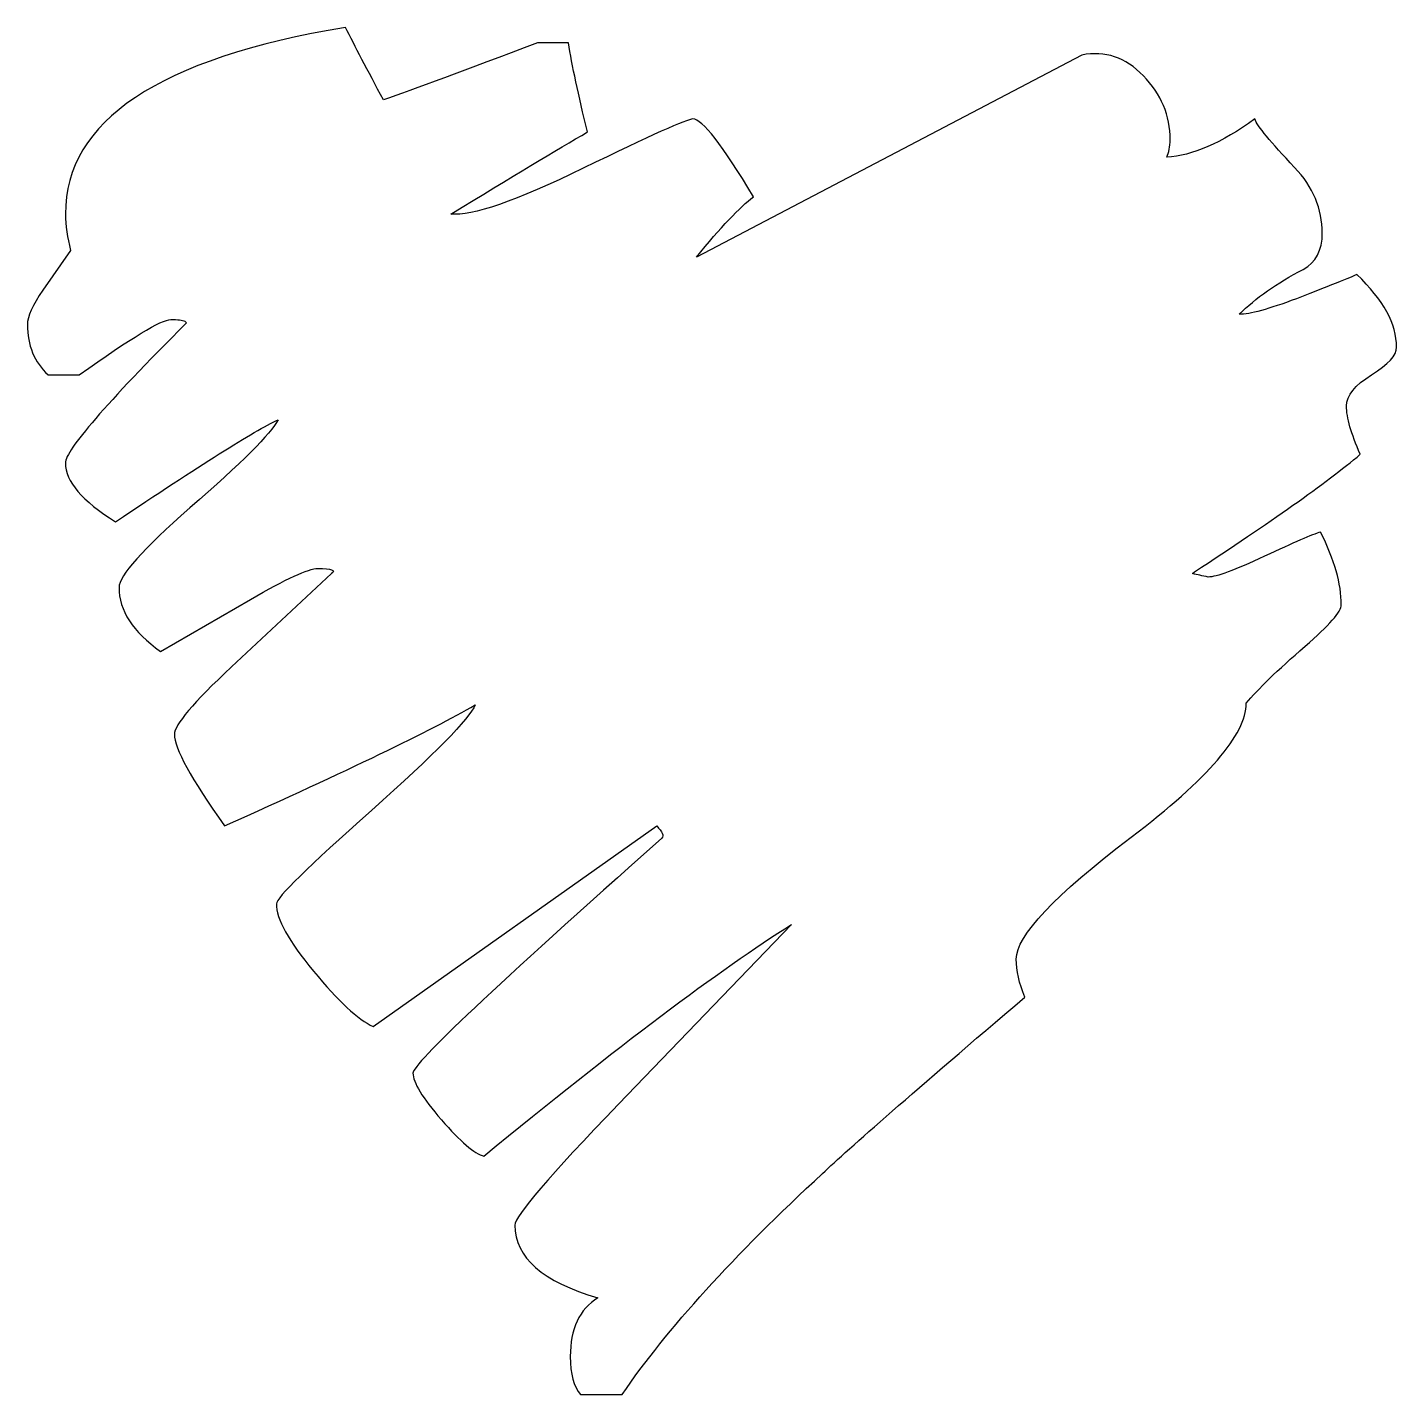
# Model space of a CAD drawing. Header units: centimetres. Extents: x -7.6 to 7.6, y -7.5 to 7.5.
import ezdxf

# ---------------------------------------------------------------- set-up
doc = ezdxf.new("R2010")
doc.units = ezdxf.units.CM
doc.header["$MEASUREMENT"] = 0
doc.layers.add('Camada 1', color=7, linetype='Continuous')

msp = doc.modelspace()

# ---------------------------------------------------------------- linework, layer by layer
at = {"layer": 'Camada 1'}
msp.add_open_spline([(7.55503, 4.01603), (7.55503, 3.92687), (7.46261, 3.82527), (7.27854, 3.71075), (7.27854, 3.71075), (7.09407, 3.59626), (7.00187, 3.48175), (7.00187, 3.36735), (7.00187, 3.36735), (7.00187, 3.24001), (7.05254, 3.06207), (7.15448, 2.8331), (7.15448, 2.8331), (6.7729, 2.51504), (6.16253, 2.08253), (5.32301, 1.53579), (5.32301, 1.53579), (5.32301, 1.53579), (5.30399, 1.51669), (5.30399, 1.51669), (5.30399, 1.51669), (5.35468, 1.50383), (5.41168, 1.49108), (5.47557, 1.47851), (5.47557, 1.47851), (5.56444, 1.47851), (5.77127, 1.5549), (6.09565, 1.70748), (6.09565, 1.70748), (6.42003, 1.86006), (6.62646, 1.94894), (6.7157, 1.97455), (6.7157, 1.97455), (6.86831, 1.66927), (6.94467, 1.4022), (6.94467, 1.17331), (6.94467, 1.17331), (6.94467, 1.09692), (6.81108, 0.94434), (6.54409, 0.71534), (6.54409, 0.71534), (6.23873, 0.44824), (6.02241, 0.23838), (5.89533, 0.08579), (5.89533, 0.08579), (5.89533, -0.25759), (5.47242, -0.75058), (4.62655, -1.39278), (4.62655, -1.39278), (3.78068, -2.03519), (3.35774, -2.48363), (3.35774, -2.73779), (3.35774, -2.73779), (3.35774, -2.86521), (3.38941, -3.00497), (3.45312, -3.15755), (3.45312, -3.15755), (2.24469, -4.18768), (1.50055, -4.83641), (1.22109, -5.10359), (1.22109, -5.10359), (0.24147, -6.00685), (-0.49598, -6.82066), (-0.99204, -7.54561), (-0.99204, -7.54561), (-0.99204, -7.54561), (-1.4499, -7.5456), (-1.4499, -7.5456), (-1.4499, -7.5456), (-1.52629, -7.45675), (-1.56439, -7.31663), (-1.56439, -7.12584), (-1.56439, -7.12584), (-1.56439, -6.82067), (-1.46276, -6.60456), (-1.25911, -6.47708), (-1.25911, -6.47708), (-1.86966, -6.29933), (-2.17494, -6.03218), (-2.17494, -5.67595), (-2.17494, -5.67595), (-2.17494, -5.57422), (-1.79338, -5.12929), (-1.03022, -4.34044), (-1.03022, -4.34044), (-1.03022, -4.34044), (0.87753, -2.3562), (0.87753, -2.3562), (0.87753, -2.3562), (0.08886, -2.85216), (-1.04297, -3.70457), (-2.51832, -4.91282), (-2.51832, -4.91282), (-2.62032, -4.88747), (-2.77589, -4.75388), (-2.98579, -4.51221), (-2.98579, -4.51221), (-3.19568, -4.27075), (-3.30056, -4.09898), (-3.30056, -3.99685), (-3.30056, -3.99685), (-3.30056, -3.8953), (-2.38484, -3.03062), (-0.55329, -1.40227), (-0.55329, -1.40227), (-0.52794, -1.37692), (-0.54705, -1.33258), (-0.61049, -1.26887), (-0.61049, -1.26887), (-0.61049, -1.26887), (-3.73935, -3.48192), (-3.73935, -3.48192), (-3.73935, -3.48192), (-3.90479, -3.40551), (-4.12427, -3.20226), (-4.39758, -2.87137), (-4.39758, -2.87137), (-4.67129, -2.54067), (-4.80776, -2.29286), (-4.80776, -2.12741), (-4.80776, -2.12741), (-4.80776, -2.0637), (-4.45814, -1.72051), (-3.75842, -1.09712), (-3.75842, -1.09712), (-3.0591, -0.47408), (-2.67752, -0.08588), (-2.6137, 0.0667), (-2.6137, 0.0667), (-3.09728, -0.21326), (-4.01925, -0.65815), (-5.3801, -1.26889), (-5.3801, -1.26889), (-5.74919, -0.7474), (-5.93334, -0.41037), (-5.93334, -0.25757), (-5.93334, -0.25757), (-5.93334, -0.15592), (-5.72355, 0.09205), (-5.30379, 0.48649), (-5.30379, 0.48649), (-5.30379, 0.48649), (-4.19728, 1.51672), (-4.19728, 1.51672), (-4.19728, 1.51672), (-4.14661, 1.55493), (-4.19728, 1.57392), (-4.34989, 1.57392), (-4.34989, 1.57392), (-4.45181, 1.57392), (-4.69988, 1.45954), (-5.09392, 1.23054), (-5.09392, 1.23054), (-5.09392, 1.23054), (-6.08605, 0.65817), (-6.08605, 0.65817), (-6.08605, 0.65817), (-6.39133, 0.87428), (-6.54391, 1.10952), (-6.54391, 1.36413), (-6.54391, 1.36413), (-6.54391, 1.4911), (-6.28335, 1.78379), (-5.76167, 2.24167), (-5.76167, 2.24167), (-5.18932, 2.73774), (-4.86502, 3.06212), (-4.78864, 3.2147), (-4.78864, 3.2147), (-5.05582, 3.08744), (-5.6538, 2.71212), (-6.58209, 2.08908), (-6.58209, 2.08908), (-6.95108, 2.31805), (-7.13536, 2.53419), (-7.13536, 2.73773), (-7.13536, 2.73773), (-7.13536, 2.87756), (-6.69025, 3.39271), (-5.79985, 4.28311), (-5.79985, 4.28311), (-5.79985, 4.28311), (-5.81895, 4.30221), (-5.81895, 4.30221), (-5.81895, 4.30221), (-5.84456, 4.3147), (-5.89523, 4.32131), (-5.97154, 4.32131), (-5.97154, 4.32131), (-6.07346, 4.32131), (-6.4103, 4.11766), (-6.98267, 3.71076), (-6.98267, 3.71076), (-6.98267, 3.71076), (-7.32614, 3.71078), (-7.32614, 3.71078), (-7.32614, 3.71078), (-7.47873, 3.85059), (-7.55503, 4.03513), (-7.55503, 4.26403), (-7.55503, 4.26403), (-7.55503, 4.3529), (-7.49783, 4.48014), (-7.38334, 4.64561), (-7.38334, 4.64561), (-7.38334, 4.64561), (-7.07806, 5.08447), (-7.07806, 5.08447), (-7.07806, 5.08447), (-7.11624, 5.2242), (-7.13534, 5.35778), (-7.13534, 5.48505), (-7.13534, 5.48505), (-7.13534, 6.51536), (-6.10511, 7.20212), (-4.04458, 7.5456), (-4.04458, 7.5456), (-3.94295, 7.34195), (-3.80312, 7.07488), (-3.6249, 6.74426), (-3.6249, 6.74426), (-3.29428, 6.86229), (-2.72817, 7.07218), (-1.92683, 7.37392), (-1.92683, 7.37392), (-1.92683, 7.37392), (-1.58346, 7.37391), (-1.58346, 7.37391), (-1.58346, 7.37391), (-1.54528, 7.12975), (-1.47559, 6.80212), (-1.37357, 6.39101), (-1.37357, 6.39101), (-1.70446, 6.19818), (-2.20677, 5.89616), (-2.88074, 5.48505), (-2.88074, 5.48505), (-2.65185, 5.45944), (-2.16531, 5.62814), (-1.42125, 5.9907), (-1.42125, 5.9907), (-0.67719, 6.35318), (-0.27357, 6.53437), (-0.20975, 6.53437), (-0.20975, 6.53437), (-0.10812, 6.53437), (0.11455, 6.2482), (0.45801, 5.67585), (0.45801, 5.67585), (0.30524, 5.56144), (0.09542, 5.33872), (-0.17165, 5.00809), (-0.17165, 5.00809), (-0.17165, 5.00809), (4.08293, 7.24033), (4.08293, 7.24033), (4.08293, 7.24033), (4.33704, 7.291), (4.56288, 7.21472), (4.76018, 7.01136), (4.76018, 7.01136), (4.95711, 6.80782), (5.05585, 6.5726), (5.05585, 6.3055), (5.05585, 6.3055), (5.05585, 6.22919), (5.04318, 6.1654), (5.01783, 6.11471), (5.01783, 6.11471), (5.29731, 6.1272), (5.62169, 6.2673), (5.99076, 6.53437), (5.99076, 6.53437), (6.01611, 6.45809), (6.16253, 6.27987), (6.42955, 6.00023), (6.42955, 6.00023), (6.63283, 5.78383), (6.73491, 5.54237), (6.73491, 5.2753), (6.73491, 5.2753), (6.73491, 5.08451), (6.66487, 4.95092), (6.52494, 4.87461), (6.52494, 4.87461), (6.23223, 4.72192), (5.9971, 4.55647), (5.81898, 4.37854), (5.81898, 4.37854), (5.93336, 4.37854), (6.14336, 4.43574), (6.44871, 4.55023), (6.44871, 4.55023), (6.86829, 4.71541), (7.09077, 4.80455), (7.11647, 4.8173), (7.11647, 4.8173), (7.40877, 4.53745), (7.55503, 4.27027), (7.55503, 4.01603)], degree=3, knots=[0, 0, 0, 0, 0.01315789, 0.01315789, 0.01315789, 0.01315789, 0.02631579, 0.02631579, 0.02631579, 0.02631579, 0.03947368, 0.03947368, 0.03947368, 0.03947368, 0.05263158, 0.05263158, 0.05263158, 0.05263158, 0.06578947, 0.06578947, 0.06578947, 0.06578947, 0.07894737, 0.07894737, 0.07894737, 0.07894737, 0.09210526, 0.09210526, 0.09210526, 0.09210526, 0.10526316, 0.10526316, 0.10526316, 0.10526316, 0.11842105, 0.11842105, 0.11842105, 0.11842105, 0.13157895, 0.13157895, 0.13157895, 0.13157895, 0.14473684, 0.14473684, 0.14473684, 0.14473684, 0.15789474, 0.15789474, 0.15789474, 0.15789474, 0.17105263, 0.17105263, 0.17105263, 0.17105263, 0.18421053, 0.18421053, 0.18421053, 0.18421053, 0.19736842, 0.19736842, 0.19736842, 0.19736842, 0.21052632, 0.21052632, 0.21052632, 0.21052632, 0.22368421, 0.22368421, 0.22368421, 0.22368421, 0.23684211, 0.23684211, 0.23684211, 0.23684211, 0.25, 0.25, 0.25, 0.25, 0.26315789, 0.26315789, 0.26315789, 0.26315789, 0.27631579, 0.27631579, 0.27631579, 0.27631579, 0.28947368, 0.28947368, 0.28947368, 0.28947368, 0.30263158, 0.30263158, 0.30263158, 0.30263158, 0.31578947, 0.31578947, 0.31578947, 0.31578947, 0.32894737, 0.32894737, 0.32894737, 0.32894737, 0.34210526, 0.34210526, 0.34210526, 0.34210526, 0.35526316, 0.35526316, 0.35526316, 0.35526316, 0.36842105, 0.36842105, 0.36842105, 0.36842105, 0.38157895, 0.38157895, 0.38157895, 0.38157895, 0.39473684, 0.39473684, 0.39473684, 0.39473684, 0.40789474, 0.40789474, 0.40789474, 0.40789474, 0.42105263, 0.42105263, 0.42105263, 0.42105263, 0.43421053, 0.43421053, 0.43421053, 0.43421053, 0.44736842, 0.44736842, 0.44736842, 0.44736842, 0.46052632, 0.46052632, 0.46052632, 0.46052632, 0.47368421, 0.47368421, 0.47368421, 0.47368421, 0.48684211, 0.48684211, 0.48684211, 0.48684211, 0.5, 0.5, 0.5, 0.5, 0.51315789, 0.51315789, 0.51315789, 0.51315789, 0.52631579, 0.52631579, 0.52631579, 0.52631579, 0.53947368, 0.53947368, 0.53947368, 0.53947368, 0.55263158, 0.55263158, 0.55263158, 0.55263158, 0.56578947, 0.56578947, 0.56578947, 0.56578947, 0.57894737, 0.57894737, 0.57894737, 0.57894737, 0.59210526, 0.59210526, 0.59210526, 0.59210526, 0.60526316, 0.60526316, 0.60526316, 0.60526316, 0.61842105, 0.61842105, 0.61842105, 0.61842105, 0.63157895, 0.63157895, 0.63157895, 0.63157895, 0.64473684, 0.64473684, 0.64473684, 0.64473684, 0.65789474, 0.65789474, 0.65789474, 0.65789474, 0.67105263, 0.67105263, 0.67105263, 0.67105263, 0.68421053, 0.68421053, 0.68421053, 0.68421053, 0.69736842, 0.69736842, 0.69736842, 0.69736842, 0.71052632, 0.71052632, 0.71052632, 0.71052632, 0.72368421, 0.72368421, 0.72368421, 0.72368421, 0.73684211, 0.73684211, 0.73684211, 0.73684211, 0.75, 0.75, 0.75, 0.75, 0.76315789, 0.76315789, 0.76315789, 0.76315789, 0.77631579, 0.77631579, 0.77631579, 0.77631579, 0.78947368, 0.78947368, 0.78947368, 0.78947368, 0.80263158, 0.80263158, 0.80263158, 0.80263158, 0.81578947, 0.81578947, 0.81578947, 0.81578947, 0.82894737, 0.82894737, 0.82894737, 0.82894737, 0.84210526, 0.84210526, 0.84210526, 0.84210526, 0.85526316, 0.85526316, 0.85526316, 0.85526316, 0.86842105, 0.86842105, 0.86842105, 0.86842105, 0.88157895, 0.88157895, 0.88157895, 0.88157895, 0.89473684, 0.89473684, 0.89473684, 0.89473684, 0.90789474, 0.90789474, 0.90789474, 0.90789474, 0.92105263, 0.92105263, 0.92105263, 0.92105263, 0.93421053, 0.93421053, 0.93421053, 0.93421053, 0.94736842, 0.94736842, 0.94736842, 0.94736842, 0.96052632, 0.96052632, 0.96052632, 0.96052632, 0.97368421, 0.97368421, 0.97368421, 0.97368421, 1, 1, 1, 1], dxfattribs=at)

doc.saveas('drawing.dxf')
